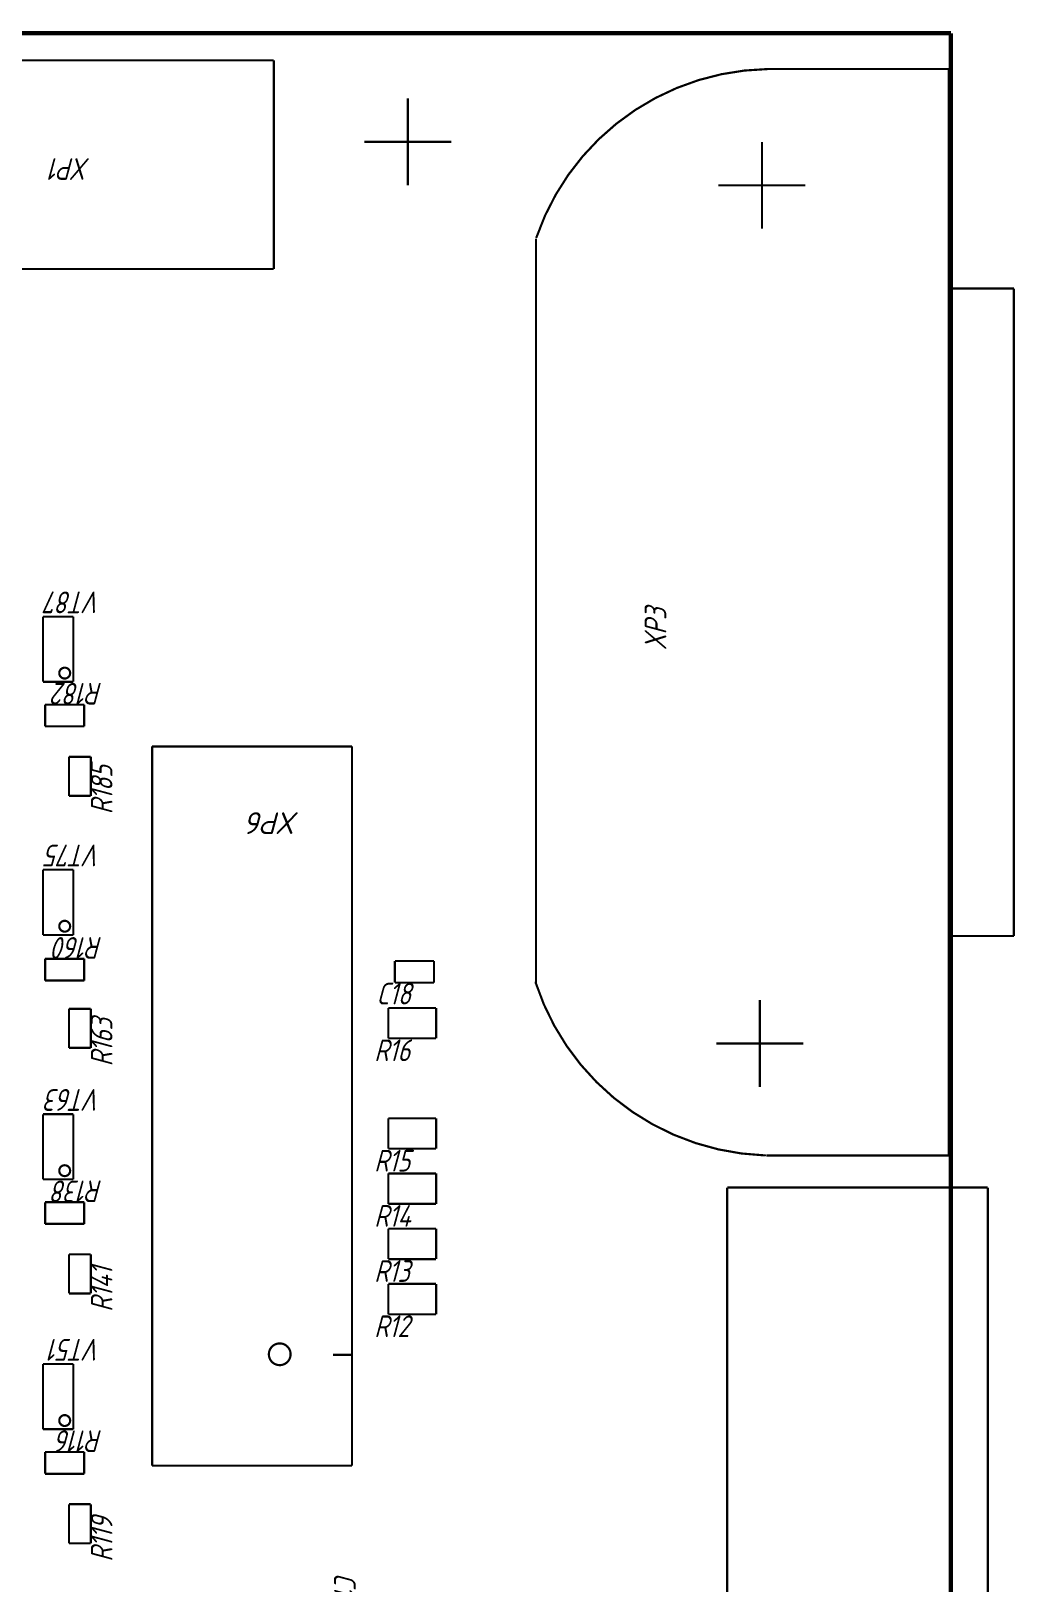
# Model space of a CAD drawing. Header units: inches. Extents: x 100 to 205, y 100 to 243.
# Drawn here: x 159.6 to 204.9, y 171.7 to 243.1 of the extents above; entities that cross this region are included whole.
import ezdxf

# ---------------------------------------------------------------- set-up
doc = ezdxf.new("R2010")
doc.units = ezdxf.units.IN
doc.layers.add('Mechanical1', color=6, linetype='Continuous')
doc.layers.add('Mechanical13', color=56, linetype='Continuous')
doc.styles.add('GOST type B_Italic', font='', dxfattribs={"height": 0.2})
doc.styles.add('ГОСТ тип А_Italic', font='', dxfattribs={"height": 0.2})
doc.styles.get('GOST type B_Italic').set_extended_font_data('GOST type B', italic=True)
doc.styles.get('ГОСТ тип А_Italic').set_extended_font_data('ГОСТ тип А', italic=True)

msp = doc.modelspace()

# ---------------------------------------------------------------- linework, layer by layer
at = {"layer": 'Mechanical1', "const_width": 0.2}
for points in [[(100, 243), (202, 243)], [(202, 243), (202, 100)]]:
    msp.add_lwpolyline(points, dxfattribs=at)
at = {"layer": 'Mechanical13', "const_width": 0.1}
for points in [[(156.925, 241.75), (170.825, 241.75)], [(170.825, 232.15), (170.825, 241.75)], [(193.5, 241.35), (201.9, 241.35)], [(201.9, 231.25), (201.9, 241.35)], [(177, 236), (177, 240)], [(175, 238), (179, 238)], [(193.3, 234), (193.3, 238)], [(191.3, 236), (195.3, 236)], [(182.9, 225.55), (182.9, 233.55)], [(156.925, 232.15), (170.475, 232.15)], [(170.475, 232.15), (170.825, 232.15)], [(201.9, 201.45), (201.9, 231.25)], [(201.9, 231.25), (204.9, 231.25)], [(204.9, 201.45), (204.9, 231.25)], [(182.9, 207.15), (182.9, 225.55)], [(160.2, 213.15), (160.2, 216.15)], [(160.2, 216.15), (161.6, 216.15)], [(161.6, 213.15), (161.6, 216.15)], [(160.2, 213.15), (161.6, 213.15)], [(160.3, 212.1), (162.1, 212.1)], [(160.3, 211.1), (160.3, 212.1)], [(162.1, 211.1), (162.1, 212.1)], [(160.3, 211.1), (162.1, 211.1)], [(165.225, 177.075), (165.225, 210.175)], [(165.225, 210.175), (174.425, 210.175)], [(174.425, 177.075), (174.425, 210.175)], [(161.4, 207.9), (161.4, 209.7)], [(161.4, 209.7), (162.4, 209.7)], [(162.4, 207.9), (162.4, 209.7)], [(161.4, 207.9), (162.4, 207.9)], [(182.9, 199.25), (182.9, 207.15)], [(160.2, 201.5), (160.2, 204.5)], [(160.2, 204.5), (161.6, 204.5)], [(161.6, 201.5), (161.6, 204.5)], [(160.2, 201.5), (161.6, 201.5)], [(201.9, 191.35), (201.9, 201.45)], [(201.9, 201.45), (204.9, 201.45)], [(160.3, 199.4), (160.3, 200.4)], [(160.3, 200.4), (162.1, 200.4)], [(162.1, 199.4), (162.1, 200.4)], [(176.4, 200.3), (178.2, 200.3)], [(176.4, 199.3), (176.4, 200.3)], [(178.2, 199.3), (178.2, 200.3)], [(160.3, 199.4), (162.1, 199.4)], [(176.4, 199.3), (178.2, 199.3)], [(161.4, 198.1), (162.4, 198.1)], [(161.4, 196.3), (161.4, 198.1)], [(162.4, 196.3), (162.4, 198.1)], [(176.1, 198.14), (178.3, 198.14)], [(176.1, 196.74), (176.1, 198.14)], [(178.3, 196.74), (178.3, 198.14)], [(193.2, 194.5), (193.2, 198.5)], [(176.1, 196.74), (178.3, 196.74)], [(191.2, 196.5), (195.2, 196.5)], [(161.4, 196.3), (162.4, 196.3)], [(160.2, 193.25), (161.6, 193.25)], [(160.2, 190.25), (160.2, 193.25)], [(161.6, 190.25), (161.6, 193.25)], [(176.1, 193.06), (178.3, 193.06)], [(176.1, 191.66), (176.1, 193.06)], [(178.3, 191.66), (178.3, 193.06)], [(176.1, 191.66), (178.3, 191.66)], [(193.5, 191.35), (201.9, 191.35)], [(160.2, 190.25), (161.6, 190.25)], [(176.1, 190.52), (178.3, 190.52)], [(176.1, 189.12), (176.1, 190.52)], [(178.3, 189.12), (178.3, 190.52)], [(191.7, 189.875), (191.7, 138.275)], [(191.7, 189.875), (203.7, 189.875)], [(203.7, 189.875), (203.7, 138.275)], [(160.3, 189.2), (162.1, 189.2)], [(160.3, 188.2), (160.3, 189.2)], [(162.1, 188.2), (162.1, 189.2)], [(176.1, 189.12), (178.3, 189.12)], [(160.3, 188.2), (162.1, 188.2)], [(176.1, 186.58), (176.1, 187.98)], [(176.1, 187.98), (178.3, 187.98)], [(178.3, 186.58), (178.3, 187.98)], [(161.4, 186.8), (162.4, 186.8)], [(161.4, 185), (161.4, 186.8)], [(162.4, 185), (162.4, 186.8)], [(176.1, 186.58), (178.3, 186.58)], [(161.4, 185), (162.4, 185)], [(176.1, 184.04), (176.1, 185.44)], [(176.1, 185.44), (178.3, 185.44)], [(178.3, 184.04), (178.3, 185.44)], [(176.1, 184.04), (178.3, 184.04)], [(173.55, 182.175), (174.4, 182.175)], [(160.2, 178.75), (160.2, 181.75)], [(160.2, 181.75), (161.6, 181.75)], [(161.6, 178.75), (161.6, 181.75)], [(160.2, 178.75), (161.6, 178.75)], [(160.3, 177.7), (162.1, 177.7)], [(160.3, 176.7), (160.3, 177.7)], [(162.1, 176.7), (162.1, 177.7)], [(160.3, 176.7), (162.1, 176.7)], [(165.225, 177.075), (174.425, 177.075)], [(161.4, 173.5), (161.4, 175.3)], [(161.4, 175.3), (162.4, 175.3)], [(162.4, 173.5), (162.4, 175.3)], [(161.4, 173.5), (162.4, 173.5)]]:
    msp.add_lwpolyline(points, dxfattribs=at)
for points in [[(182.922, 233.616, -0.315299), (193.57, 241.351)], [(193.439, 191.352, -0.315299), (182.881, 199.308)]]:
    msp.add_lwpolyline(points, format="xyb", dxfattribs=at)
at = {"layer": 'Mechanical13'}
for points, const_width in [([(193.545, 241.351, 1), (193.595, 241.351, 1)], 0.05), ([(182.897, 233.616, 1), (182.947, 233.616, 1)], 0.05), ([(161.45, 213.55, 1), (160.95, 213.55, 1)], 0.1), ([(160.925, 213.55, 1), (160.975, 213.55, 1)], 0.05), ([(161.425, 213.55, 1), (161.475, 213.55, 1)], 0.05), ([(161.45, 201.9, 1), (160.95, 201.9, 1)], 0.1), ([(160.925, 201.9, 1), (160.975, 201.9, 1)], 0.05), ([(161.425, 201.9, 1), (161.475, 201.9, 1)], 0.05), ([(182.856, 199.308, 1), (182.906, 199.308, 1)], 0.05), ([(161.45, 190.65, 1), (160.95, 190.65, 1)], 0.1), ([(193.414, 191.352, 1), (193.464, 191.352, 1)], 0.05), ([(160.925, 190.65, 1), (160.975, 190.65, 1)], 0.05), ([(161.425, 190.65, 1), (161.475, 190.65, 1)], 0.05), ([(171.6, 182.2, 1), (170.6, 182.2, 1)], 0.1), ([(170.575, 182.2, 1), (170.625, 182.2, 1)], 0.05), ([(171.575, 182.2, 1), (171.625, 182.2, 1)], 0.05), ([(161.45, 179.15, 1), (160.95, 179.15, 1)], 0.1), ([(160.925, 179.15, 1), (160.975, 179.15, 1)], 0.05), ([(161.425, 179.15, 1), (161.475, 179.15, 1)], 0.05)]:
    msp.add_lwpolyline(points, format="xyb", close=True, dxfattribs=dict(at, const_width=const_width))

# ---------------------------------------------------------------- texts
for s, rotation, style, p in [('XP1', 180, 'ГОСТ тип А_Italic', (162.375, 237.25)), ('VT87', 180, 'ГОСТ тип А_Italic', (162.9, 217.307)), ('XP3', 90, 'ГОСТ тип А_Italic', (188.9, 214.6)), ('R182', 180, 'ГОСТ тип А_Italic', (162.95, 213.1)), ('R185', 90, 'ГОСТ тип А_Italic', (163.4, 207.05)), ('XP6', 180, 'GOST type B_Italic', (172.005, 207.145)), ('VT75', 180, 'ГОСТ тип А_Italic', (162.9, 205.657)), ('R160', 180, 'ГОСТ тип А_Italic', (162.95, 201.4)), ('C18', 360, 'ГОСТ тип А_Italic', (175.55, 198.3)), ('R163', 90, 'ГОСТ тип А_Italic', (163.4, 195.45)), ('R16', 360, 'ГОСТ тип А_Italic', (175.45, 195.69)), ('VT63', 180, 'ГОСТ тип А_Italic', (162.9, 194.407)), ('R15', 360, 'ГОСТ тип А_Italic', (175.45, 190.61)), ('R138', 180, 'ГОСТ тип А_Italic', (162.95, 190.2)), ('R14', 360, 'ГОСТ тип А_Italic', (175.45, 188.07)), ('R13', 360, 'ГОСТ тип А_Italic', (175.45, 185.53)), ('R141', 90, 'ГОСТ тип А_Italic', (163.4, 184.15)), ('R12', 360, 'ГОСТ тип А_Italic', (175.45, 182.99)), ('VT51', 180, 'ГОСТ тип А_Italic', (162.9, 182.907)), ('R116', 180, 'ГОСТ тип А_Italic', (162.95, 178.7)), ('R119', 90, 'ГОСТ тип А_Italic', (163.4, 172.65)), ('C13', 270, 'ГОСТ тип А_Italic', (173.6, 172.15))]:
    msp.add_text(s, height=1, rotation=rotation, dxfattribs=dict(at, style=style)).set_placement(p)

doc.saveas('drawing.dxf')
